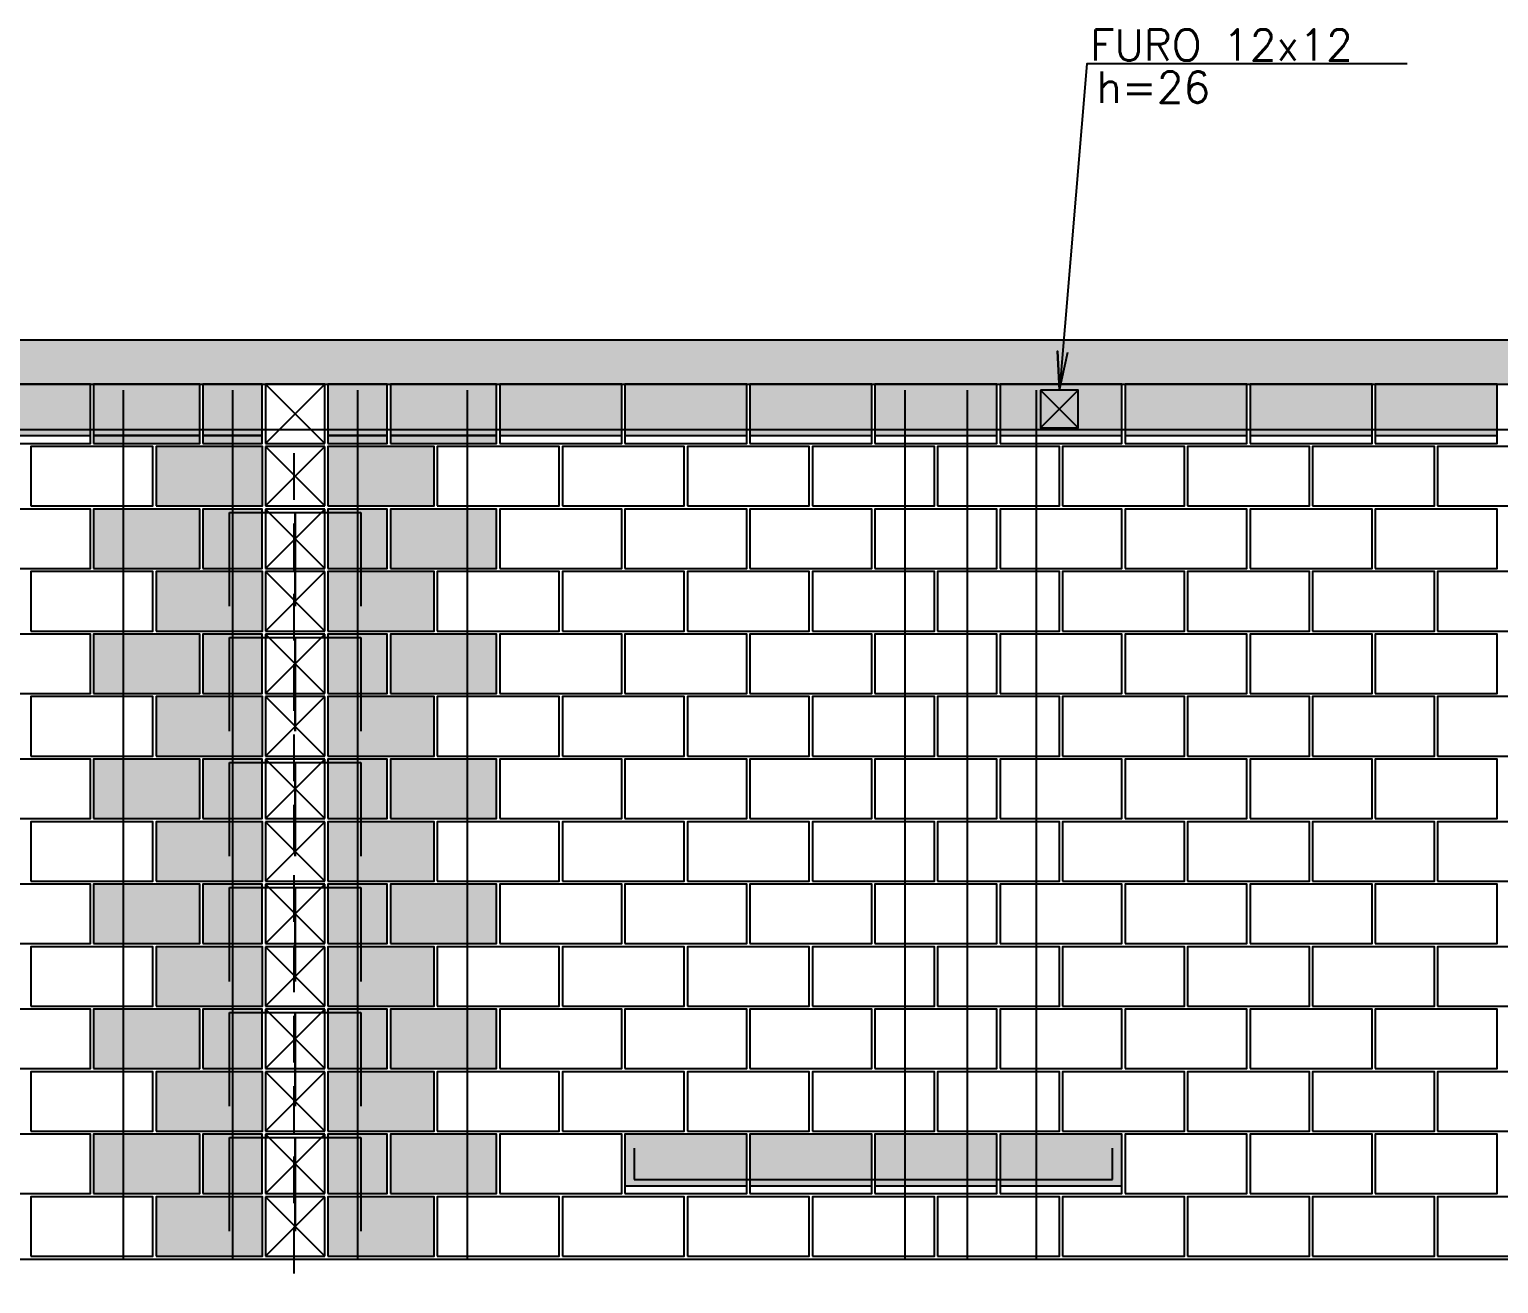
# Model space of a CAD drawing. Extents: x -1 to 122, y -1 to 61.
# Drawn here: x 17.5 to 26.9, y 26.32 to 34.35 of the extents above; entities that cross this region are included whole.
import ezdxf

# ---------------------------------------------------------------- set-up
doc = ezdxf.new("R2010")
doc.units = 0
doc.header["$MEASUREMENT"] = 0
doc.linetypes.add('ESTILO_TQS_0001', pattern=[0.45, 0.3, -0.15])
for name, color, linetype in [('PENA_01', 1, 'CONTINUOUS'), ('PENA_02', 2, 'CONTINUOUS'), ('PENA_03', 3, 'CONTINUOUS'), ('PENA_05', 5, 'CONTINUOUS'), ('PENA_09', 254, 'CONTINUOUS'), ('PENA_11', 252, 'CONTINUOUS'), ('PENA_21', 100, 'CONTINUOUS'), ('PENA_23', 50, 'CONTINUOUS')]:
    doc.layers.add(name, color=color, linetype=linetype)
doc.styles.get("Standard").update_dxf_attribs({"font": 'ROMANS.SHX'})

msp = doc.modelspace()

# ---------------------------------------------------------------- linework, layer by layer
at = {"layer": 'PENA_01', "linetype": 'Continuous'}
for p, q in [((23.973864, 32.036625), (24.213864, 31.796625)), ((24.213864, 32.036625), (23.973864, 31.796625)), ((17.113864, 31.746625), (17.893864, 31.746625)), ((17.914274, 31.746625), (18.594274, 31.746625)), ((18.613864, 31.746625), (18.993864, 31.746625)), ((19.413453, 31.746625), (19.793453, 31.746625)), ((19.813453, 31.746625), (20.493453, 31.746625)), ((20.513864, 31.746625), (21.293864, 31.746625)), ((21.313864, 31.746625), (22.093864, 31.746625)), ((22.113864, 31.746625), (22.893864, 31.746625)), ((22.913864, 31.746625), (23.693864, 31.746625)), ((23.713864, 31.746625), (24.493864, 31.746625)), ((24.513864, 31.746625), (25.293864, 31.746625)), ((25.313864, 31.746625), (26.093864, 31.746625)), ((26.113864, 31.746625), (26.893864, 31.746625)), ((21.313864, 26.946625), (22.093864, 26.946625)), ((22.113864, 26.946625), (22.893864, 26.946625)), ((22.913864, 26.946625), (23.693864, 26.946625)), ((23.713864, 26.946625), (24.493864, 26.946625))]:
    msp.add_line(p, q, dxfattribs=at)
at = {"layer": 'PENA_01', "linetype": 'ESTILO_TQS_0001'}
msp.add_line((19.19624, 31.635231), (19.19624, 20.976303), dxfattribs=at)
at = {"layer": 'PENA_01', "linetype": 'Continuous'}
msp.add_lwpolyline([(23.973864, 32.036625), (23.973864, 31.796625), (24.213864, 31.796625), (24.213864, 32.036625), (23.973864, 32.036625)], dxfattribs=at)
at = {"layer": 'PENA_02', "linetype": 'Continuous'}
for p, q in [((19.393864, 32.076625), (19.013864, 32.076625)), ((19.013864, 32.076625), (19.013864, 31.696625)), ((19.393864, 31.696625), (19.393864, 32.076625)), ((19.013864, 31.696625), (19.393864, 31.696625)), ((19.393864, 31.676625), (19.013864, 31.676625)), ((19.013864, 31.676625), (19.013864, 31.296625)), ((19.393864, 31.296625), (19.393864, 31.676625)), ((19.013864, 31.296625), (19.393864, 31.296625)), ((19.393864, 31.276625), (19.013864, 31.276625)), ((19.013864, 31.276625), (19.013864, 30.896625)), ((19.393864, 30.896625), (19.393864, 31.276625)), ((19.013864, 30.896625), (19.393864, 30.896625)), ((19.393864, 30.876625), (19.013864, 30.876625)), ((19.013864, 30.876625), (19.013864, 30.496625)), ((19.393864, 30.496625), (19.393864, 30.876625)), ((19.013864, 30.496625), (19.393864, 30.496625)), ((19.393864, 30.476625), (19.013864, 30.476625)), ((19.013864, 30.476625), (19.013864, 30.096625)), ((19.393864, 30.096625), (19.393864, 30.476625)), ((19.013864, 30.096625), (19.393864, 30.096625)), ((19.393864, 30.076625), (19.013864, 30.076625)), ((19.013864, 30.076625), (19.013864, 29.696625)), ((19.393864, 29.696625), (19.393864, 30.076625)), ((19.013864, 29.696625), (19.393864, 29.696625)), ((19.393864, 29.676625), (19.013864, 29.676625)), ((19.013864, 29.676625), (19.013864, 29.296625)), ((19.393864, 29.296625), (19.393864, 29.676625)), ((19.013864, 29.296625), (19.393864, 29.296625)), ((19.393864, 29.276625), (19.013864, 29.276625)), ((19.013864, 29.276625), (19.013864, 28.896625)), ((19.393864, 28.896625), (19.393864, 29.276625)), ((19.013864, 28.896625), (19.393864, 28.896625)), ((19.393864, 28.876625), (19.013864, 28.876625)), ((19.013864, 28.876625), (19.013864, 28.496625)), ((19.393864, 28.496625), (19.393864, 28.876625)), ((19.013864, 28.496625), (19.393864, 28.496625)), ((19.393864, 28.476625), (19.013864, 28.476625)), ((19.013864, 28.476625), (19.013864, 28.096625)), ((19.393864, 28.096625), (19.393864, 28.476625)), ((19.013864, 28.096625), (19.393864, 28.096625)), ((19.393864, 28.076625), (19.013864, 28.076625)), ((19.013864, 28.076625), (19.013864, 27.696625)), ((19.393864, 27.696625), (19.393864, 28.076625)), ((19.013864, 27.696625), (19.393864, 27.696625)), ((19.393864, 27.676625), (19.013864, 27.676625)), ((19.013864, 27.676625), (19.013864, 27.296625)), ((19.393864, 27.296625), (19.393864, 27.676625)), ((19.013864, 27.296625), (19.393864, 27.296625)), ((19.393864, 27.276625), (19.013864, 27.276625)), ((19.013864, 27.276625), (19.013864, 26.896625)), ((19.393864, 26.896625), (19.393864, 27.276625)), ((19.013864, 26.896625), (19.393864, 26.896625)), ((19.393864, 26.876625), (19.013864, 26.876625)), ((19.013864, 26.876625), (19.013864, 26.496625)), ((19.393864, 26.496625), (19.393864, 26.876625)), ((8.313864, 26.476625), (30.093864, 26.476625)), ((19.013864, 26.496625), (19.393864, 26.496625))]:
    msp.add_line(p, q, dxfattribs=at)
for points in [[(8.313864, 32.076625), (30.093864, 32.076625), (30.093864, 32.356625), (8.313864, 32.356625), (8.313864, 32.076625)], [(17.113864, 31.696625), (17.893864, 31.696625), (17.893864, 32.076625), (17.113864, 32.076625), (17.113864, 31.696625)], [(17.914274, 31.696625), (18.594274, 31.696625), (18.594274, 32.076625), (17.914274, 32.076625), (17.914274, 31.696625)], [(18.613864, 31.696625), (18.993864, 31.696625), (18.993864, 32.076625), (18.613864, 32.076625), (18.613864, 31.696625)], [(19.413453, 31.696625), (19.793453, 31.696625), (19.793453, 32.076625), (19.413453, 32.076625), (19.413453, 31.696625)], [(19.813453, 31.696625), (20.493453, 31.696625), (20.493453, 32.076625), (19.813453, 32.076625), (19.813453, 31.696625)], [(20.513864, 31.696625), (21.293864, 31.696625), (21.293864, 32.076625), (20.513864, 32.076625), (20.513864, 31.696625)], [(21.313864, 31.696625), (22.093864, 31.696625), (22.093864, 32.076625), (21.313864, 32.076625), (21.313864, 31.696625)], [(22.113864, 31.696625), (22.893864, 31.696625), (22.893864, 32.076625), (22.113864, 32.076625), (22.113864, 31.696625)], [(22.913864, 31.696625), (23.693864, 31.696625), (23.693864, 32.076625), (22.913864, 32.076625), (22.913864, 31.696625)], [(23.713864, 31.696625), (24.493864, 31.696625), (24.493864, 32.076625), (23.713864, 32.076625), (23.713864, 31.696625)], [(24.513864, 31.696625), (25.293864, 31.696625), (25.293864, 32.076625), (24.513864, 32.076625), (24.513864, 31.696625)], [(25.313864, 31.696625), (26.093864, 31.696625), (26.093864, 32.076625), (25.313864, 32.076625), (25.313864, 31.696625)], [(26.113864, 31.696625), (26.893864, 31.696625), (26.893864, 32.076625), (26.113864, 32.076625), (26.113864, 31.696625)], [(17.513864, 31.296625), (18.293864, 31.296625), (18.293864, 31.676625), (17.513864, 31.676625), (17.513864, 31.296625)], [(18.314274, 31.296625), (18.994274, 31.296625), (18.994274, 31.676625), (18.314274, 31.676625), (18.314274, 31.296625)], [(19.413453, 31.296625), (20.093453, 31.296625), (20.093453, 31.676625), (19.413453, 31.676625), (19.413453, 31.296625)], [(20.113864, 31.296625), (20.893864, 31.296625), (20.893864, 31.676625), (20.113864, 31.676625), (20.113864, 31.296625)], [(20.913864, 31.296625), (21.693864, 31.296625), (21.693864, 31.676625), (20.913864, 31.676625), (20.913864, 31.296625)], [(21.713864, 31.296625), (22.493864, 31.296625), (22.493864, 31.676625), (21.713864, 31.676625), (21.713864, 31.296625)], [(22.513864, 31.296625), (23.293864, 31.296625), (23.293864, 31.676625), (22.513864, 31.676625), (22.513864, 31.296625)], [(23.313864, 31.296625), (24.093864, 31.296625), (24.093864, 31.676625), (23.313864, 31.676625), (23.313864, 31.296625)], [(24.113864, 31.296625), (24.893864, 31.296625), (24.893864, 31.676625), (24.113864, 31.676625), (24.113864, 31.296625)], [(24.913864, 31.296625), (25.693864, 31.296625), (25.693864, 31.676625), (24.913864, 31.676625), (24.913864, 31.296625)], [(25.713864, 31.296625), (26.493864, 31.296625), (26.493864, 31.676625), (25.713864, 31.676625), (25.713864, 31.296625)], [(26.513864, 31.296625), (27.293864, 31.296625), (27.293864, 31.676625), (26.513864, 31.676625), (26.513864, 31.296625)], [(17.113864, 30.896625), (17.893864, 30.896625), (17.893864, 31.276625), (17.113864, 31.276625), (17.113864, 30.896625)], [(17.914274, 30.896625), (18.594274, 30.896625), (18.594274, 31.276625), (17.914274, 31.276625), (17.914274, 30.896625)], [(18.613453, 30.896625), (18.993453, 30.896625), (18.993453, 31.276625), (18.613453, 31.276625), (18.613453, 30.896625)], [(19.413042, 30.896625), (19.793042, 30.896625), (19.793042, 31.276625), (19.413042, 31.276625), (19.413042, 30.896625)], [(19.813453, 30.896625), (20.493453, 30.896625), (20.493453, 31.276625), (19.813453, 31.276625), (19.813453, 30.896625)], [(20.513864, 30.896625), (21.293864, 30.896625), (21.293864, 31.276625), (20.513864, 31.276625), (20.513864, 30.896625)], [(21.313864, 30.896625), (22.093864, 30.896625), (22.093864, 31.276625), (21.313864, 31.276625), (21.313864, 30.896625)], [(22.113864, 30.896625), (22.893864, 30.896625), (22.893864, 31.276625), (22.113864, 31.276625), (22.113864, 30.896625)], [(22.913864, 30.896625), (23.693864, 30.896625), (23.693864, 31.276625), (22.913864, 31.276625), (22.913864, 30.896625)], [(23.713864, 30.896625), (24.493864, 30.896625), (24.493864, 31.276625), (23.713864, 31.276625), (23.713864, 30.896625)], [(24.513864, 30.896625), (25.293864, 30.896625), (25.293864, 31.276625), (24.513864, 31.276625), (24.513864, 30.896625)], [(25.313864, 30.896625), (26.093864, 30.896625), (26.093864, 31.276625), (25.313864, 31.276625), (25.313864, 30.896625)], [(26.113864, 30.896625), (26.893864, 30.896625), (26.893864, 31.276625), (26.113864, 31.276625), (26.113864, 30.896625)], [(17.513864, 30.496625), (18.293864, 30.496625), (18.293864, 30.876625), (17.513864, 30.876625), (17.513864, 30.496625)], [(18.314274, 30.496625), (18.994274, 30.496625), (18.994274, 30.876625), (18.314274, 30.876625), (18.314274, 30.496625)], [(19.413453, 30.496625), (20.093453, 30.496625), (20.093453, 30.876625), (19.413453, 30.876625), (19.413453, 30.496625)], [(20.113864, 30.496625), (20.893864, 30.496625), (20.893864, 30.876625), (20.113864, 30.876625), (20.113864, 30.496625)], [(20.913864, 30.496625), (21.693864, 30.496625), (21.693864, 30.876625), (20.913864, 30.876625), (20.913864, 30.496625)], [(21.713864, 30.496625), (22.493864, 30.496625), (22.493864, 30.876625), (21.713864, 30.876625), (21.713864, 30.496625)], [(22.513864, 30.496625), (23.293864, 30.496625), (23.293864, 30.876625), (22.513864, 30.876625), (22.513864, 30.496625)], [(23.313864, 30.496625), (24.093864, 30.496625), (24.093864, 30.876625), (23.313864, 30.876625), (23.313864, 30.496625)], [(24.113864, 30.496625), (24.893864, 30.496625), (24.893864, 30.876625), (24.113864, 30.876625), (24.113864, 30.496625)], [(24.913864, 30.496625), (25.693864, 30.496625), (25.693864, 30.876625), (24.913864, 30.876625), (24.913864, 30.496625)], [(25.713864, 30.496625), (26.493864, 30.496625), (26.493864, 30.876625), (25.713864, 30.876625), (25.713864, 30.496625)], [(26.513864, 30.496625), (27.293864, 30.496625), (27.293864, 30.876625), (26.513864, 30.876625), (26.513864, 30.496625)], [(17.113864, 30.096625), (17.893864, 30.096625), (17.893864, 30.476625), (17.113864, 30.476625), (17.113864, 30.096625)], [(17.914274, 30.096625), (18.594274, 30.096625), (18.594274, 30.476625), (17.914274, 30.476625), (17.914274, 30.096625)], [(18.613453, 30.096625), (18.993453, 30.096625), (18.993453, 30.476625), (18.613453, 30.476625), (18.613453, 30.096625)], [(19.413042, 30.096625), (19.793042, 30.096625), (19.793042, 30.476625), (19.413042, 30.476625), (19.413042, 30.096625)], [(19.813453, 30.096625), (20.493453, 30.096625), (20.493453, 30.476625), (19.813453, 30.476625), (19.813453, 30.096625)], [(20.513864, 30.096625), (21.293864, 30.096625), (21.293864, 30.476625), (20.513864, 30.476625), (20.513864, 30.096625)], [(21.313864, 30.096625), (22.093864, 30.096625), (22.093864, 30.476625), (21.313864, 30.476625), (21.313864, 30.096625)], [(22.113864, 30.096625), (22.893864, 30.096625), (22.893864, 30.476625), (22.113864, 30.476625), (22.113864, 30.096625)], [(22.913864, 30.096625), (23.693864, 30.096625), (23.693864, 30.476625), (22.913864, 30.476625), (22.913864, 30.096625)], [(23.713864, 30.096625), (24.493864, 30.096625), (24.493864, 30.476625), (23.713864, 30.476625), (23.713864, 30.096625)], [(24.513864, 30.096625), (25.293864, 30.096625), (25.293864, 30.476625), (24.513864, 30.476625), (24.513864, 30.096625)], [(25.313864, 30.096625), (26.093864, 30.096625), (26.093864, 30.476625), (25.313864, 30.476625), (25.313864, 30.096625)], [(26.113864, 30.096625), (26.893864, 30.096625), (26.893864, 30.476625), (26.113864, 30.476625), (26.113864, 30.096625)], [(17.513864, 29.696625), (18.293864, 29.696625), (18.293864, 30.076625), (17.513864, 30.076625), (17.513864, 29.696625)], [(18.314274, 29.696625), (18.994274, 29.696625), (18.994274, 30.076625), (18.314274, 30.076625), (18.314274, 29.696625)], [(19.413453, 29.696625), (20.093453, 29.696625), (20.093453, 30.076625), (19.413453, 30.076625), (19.413453, 29.696625)], [(20.113864, 29.696625), (20.893864, 29.696625), (20.893864, 30.076625), (20.113864, 30.076625), (20.113864, 29.696625)], [(20.913864, 29.696625), (21.693864, 29.696625), (21.693864, 30.076625), (20.913864, 30.076625), (20.913864, 29.696625)], [(21.713864, 29.696625), (22.493864, 29.696625), (22.493864, 30.076625), (21.713864, 30.076625), (21.713864, 29.696625)], [(22.513864, 29.696625), (23.293864, 29.696625), (23.293864, 30.076625), (22.513864, 30.076625), (22.513864, 29.696625)], [(23.313864, 29.696625), (24.093864, 29.696625), (24.093864, 30.076625), (23.313864, 30.076625), (23.313864, 29.696625)], [(24.113864, 29.696625), (24.893864, 29.696625), (24.893864, 30.076625), (24.113864, 30.076625), (24.113864, 29.696625)], [(24.913864, 29.696625), (25.693864, 29.696625), (25.693864, 30.076625), (24.913864, 30.076625), (24.913864, 29.696625)], [(25.713864, 29.696625), (26.493864, 29.696625), (26.493864, 30.076625), (25.713864, 30.076625), (25.713864, 29.696625)], [(26.513864, 29.696625), (27.293864, 29.696625), (27.293864, 30.076625), (26.513864, 30.076625), (26.513864, 29.696625)], [(17.113864, 29.296625), (17.893864, 29.296625), (17.893864, 29.676625), (17.113864, 29.676625), (17.113864, 29.296625)], [(17.914274, 29.296625), (18.594274, 29.296625), (18.594274, 29.676625), (17.914274, 29.676625), (17.914274, 29.296625)], [(18.613453, 29.296625), (18.993453, 29.296625), (18.993453, 29.676625), (18.613453, 29.676625), (18.613453, 29.296625)], [(19.413042, 29.296625), (19.793042, 29.296625), (19.793042, 29.676625), (19.413042, 29.676625), (19.413042, 29.296625)], [(19.813453, 29.296625), (20.493453, 29.296625), (20.493453, 29.676625), (19.813453, 29.676625), (19.813453, 29.296625)], [(20.513864, 29.296625), (21.293864, 29.296625), (21.293864, 29.676625), (20.513864, 29.676625), (20.513864, 29.296625)], [(21.313864, 29.296625), (22.093864, 29.296625), (22.093864, 29.676625), (21.313864, 29.676625), (21.313864, 29.296625)], [(22.113864, 29.296625), (22.893864, 29.296625), (22.893864, 29.676625), (22.113864, 29.676625), (22.113864, 29.296625)], [(22.913864, 29.296625), (23.693864, 29.296625), (23.693864, 29.676625), (22.913864, 29.676625), (22.913864, 29.296625)], [(23.713864, 29.296625), (24.493864, 29.296625), (24.493864, 29.676625), (23.713864, 29.676625), (23.713864, 29.296625)], [(24.513864, 29.296625), (25.293864, 29.296625), (25.293864, 29.676625), (24.513864, 29.676625), (24.513864, 29.296625)], [(25.313864, 29.296625), (26.093864, 29.296625), (26.093864, 29.676625), (25.313864, 29.676625), (25.313864, 29.296625)], [(26.113864, 29.296625), (26.893864, 29.296625), (26.893864, 29.676625), (26.113864, 29.676625), (26.113864, 29.296625)], [(17.513864, 28.896625), (18.293864, 28.896625), (18.293864, 29.276625), (17.513864, 29.276625), (17.513864, 28.896625)], [(18.314274, 28.896625), (18.994274, 28.896625), (18.994274, 29.276625), (18.314274, 29.276625), (18.314274, 28.896625)], [(19.413453, 28.896625), (20.093453, 28.896625), (20.093453, 29.276625), (19.413453, 29.276625), (19.413453, 28.896625)], [(20.113864, 28.896625), (20.893864, 28.896625), (20.893864, 29.276625), (20.113864, 29.276625), (20.113864, 28.896625)], [(20.913864, 28.896625), (21.693864, 28.896625), (21.693864, 29.276625), (20.913864, 29.276625), (20.913864, 28.896625)], [(21.713864, 28.896625), (22.493864, 28.896625), (22.493864, 29.276625), (21.713864, 29.276625), (21.713864, 28.896625)], [(22.513864, 28.896625), (23.293864, 28.896625), (23.293864, 29.276625), (22.513864, 29.276625), (22.513864, 28.896625)], [(23.313864, 28.896625), (24.093864, 28.896625), (24.093864, 29.276625), (23.313864, 29.276625), (23.313864, 28.896625)], [(24.113864, 28.896625), (24.893864, 28.896625), (24.893864, 29.276625), (24.113864, 29.276625), (24.113864, 28.896625)], [(24.913864, 28.896625), (25.693864, 28.896625), (25.693864, 29.276625), (24.913864, 29.276625), (24.913864, 28.896625)], [(25.713864, 28.896625), (26.493864, 28.896625), (26.493864, 29.276625), (25.713864, 29.276625), (25.713864, 28.896625)], [(26.513864, 28.896625), (27.293864, 28.896625), (27.293864, 29.276625), (26.513864, 29.276625), (26.513864, 28.896625)], [(17.113864, 28.496625), (17.893864, 28.496625), (17.893864, 28.876625), (17.113864, 28.876625), (17.113864, 28.496625)], [(17.914274, 28.496625), (18.594274, 28.496625), (18.594274, 28.876625), (17.914274, 28.876625), (17.914274, 28.496625)], [(18.613453, 28.496625), (18.993453, 28.496625), (18.993453, 28.876625), (18.613453, 28.876625), (18.613453, 28.496625)], [(19.413042, 28.496625), (19.793042, 28.496625), (19.793042, 28.876625), (19.413042, 28.876625), (19.413042, 28.496625)], [(19.813453, 28.496625), (20.493453, 28.496625), (20.493453, 28.876625), (19.813453, 28.876625), (19.813453, 28.496625)], [(20.513864, 28.496625), (21.293864, 28.496625), (21.293864, 28.876625), (20.513864, 28.876625), (20.513864, 28.496625)], [(21.313864, 28.496625), (22.093864, 28.496625), (22.093864, 28.876625), (21.313864, 28.876625), (21.313864, 28.496625)], [(22.113864, 28.496625), (22.893864, 28.496625), (22.893864, 28.876625), (22.113864, 28.876625), (22.113864, 28.496625)], [(22.913864, 28.496625), (23.693864, 28.496625), (23.693864, 28.876625), (22.913864, 28.876625), (22.913864, 28.496625)], [(23.713864, 28.496625), (24.493864, 28.496625), (24.493864, 28.876625), (23.713864, 28.876625), (23.713864, 28.496625)], [(24.513864, 28.496625), (25.293864, 28.496625), (25.293864, 28.876625), (24.513864, 28.876625), (24.513864, 28.496625)], [(25.313864, 28.496625), (26.093864, 28.496625), (26.093864, 28.876625), (25.313864, 28.876625), (25.313864, 28.496625)], [(26.113864, 28.496625), (26.893864, 28.496625), (26.893864, 28.876625), (26.113864, 28.876625), (26.113864, 28.496625)], [(17.513864, 28.096625), (18.293864, 28.096625), (18.293864, 28.476625), (17.513864, 28.476625), (17.513864, 28.096625)], [(18.314274, 28.096625), (18.994274, 28.096625), (18.994274, 28.476625), (18.314274, 28.476625), (18.314274, 28.096625)], [(19.413453, 28.096625), (20.093453, 28.096625), (20.093453, 28.476625), (19.413453, 28.476625), (19.413453, 28.096625)], [(20.113864, 28.096625), (20.893864, 28.096625), (20.893864, 28.476625), (20.113864, 28.476625), (20.113864, 28.096625)], [(20.913864, 28.096625), (21.693864, 28.096625), (21.693864, 28.476625), (20.913864, 28.476625), (20.913864, 28.096625)], [(21.713864, 28.096625), (22.493864, 28.096625), (22.493864, 28.476625), (21.713864, 28.476625), (21.713864, 28.096625)], [(22.513864, 28.096625), (23.293864, 28.096625), (23.293864, 28.476625), (22.513864, 28.476625), (22.513864, 28.096625)], [(23.313864, 28.096625), (24.093864, 28.096625), (24.093864, 28.476625), (23.313864, 28.476625), (23.313864, 28.096625)], [(24.113864, 28.096625), (24.893864, 28.096625), (24.893864, 28.476625), (24.113864, 28.476625), (24.113864, 28.096625)], [(24.913864, 28.096625), (25.693864, 28.096625), (25.693864, 28.476625), (24.913864, 28.476625), (24.913864, 28.096625)], [(25.713864, 28.096625), (26.493864, 28.096625), (26.493864, 28.476625), (25.713864, 28.476625), (25.713864, 28.096625)], [(26.513864, 28.096625), (27.293864, 28.096625), (27.293864, 28.476625), (26.513864, 28.476625), (26.513864, 28.096625)], [(17.113864, 27.696625), (17.893864, 27.696625), (17.893864, 28.076625), (17.113864, 28.076625), (17.113864, 27.696625)], [(17.914274, 27.696625), (18.594274, 27.696625), (18.594274, 28.076625), (17.914274, 28.076625), (17.914274, 27.696625)], [(18.613453, 27.696625), (18.993453, 27.696625), (18.993453, 28.076625), (18.613453, 28.076625), (18.613453, 27.696625)], [(19.413042, 27.696625), (19.793042, 27.696625), (19.793042, 28.076625), (19.413042, 28.076625), (19.413042, 27.696625)], [(19.813453, 27.696625), (20.493453, 27.696625), (20.493453, 28.076625), (19.813453, 28.076625), (19.813453, 27.696625)], [(20.513864, 27.696625), (21.293864, 27.696625), (21.293864, 28.076625), (20.513864, 28.076625), (20.513864, 27.696625)], [(21.313864, 27.696625), (22.093864, 27.696625), (22.093864, 28.076625), (21.313864, 28.076625), (21.313864, 27.696625)], [(22.113864, 27.696625), (22.893864, 27.696625), (22.893864, 28.076625), (22.113864, 28.076625), (22.113864, 27.696625)], [(22.913864, 27.696625), (23.693864, 27.696625), (23.693864, 28.076625), (22.913864, 28.076625), (22.913864, 27.696625)], [(23.713864, 27.696625), (24.493864, 27.696625), (24.493864, 28.076625), (23.713864, 28.076625), (23.713864, 27.696625)], [(24.513864, 27.696625), (25.293864, 27.696625), (25.293864, 28.076625), (24.513864, 28.076625), (24.513864, 27.696625)], [(25.313864, 27.696625), (26.093864, 27.696625), (26.093864, 28.076625), (25.313864, 28.076625), (25.313864, 27.696625)], [(26.113864, 27.696625), (26.893864, 27.696625), (26.893864, 28.076625), (26.113864, 28.076625), (26.113864, 27.696625)], [(17.513864, 27.296625), (18.293864, 27.296625), (18.293864, 27.676625), (17.513864, 27.676625), (17.513864, 27.296625)], [(18.314274, 27.296625), (18.994274, 27.296625), (18.994274, 27.676625), (18.314274, 27.676625), (18.314274, 27.296625)], [(19.413453, 27.296625), (20.093453, 27.296625), (20.093453, 27.676625), (19.413453, 27.676625), (19.413453, 27.296625)], [(20.113864, 27.296625), (20.893864, 27.296625), (20.893864, 27.676625), (20.113864, 27.676625), (20.113864, 27.296625)], [(20.913864, 27.296625), (21.693864, 27.296625), (21.693864, 27.676625), (20.913864, 27.676625), (20.913864, 27.296625)], [(21.713864, 27.296625), (22.493864, 27.296625), (22.493864, 27.676625), (21.713864, 27.676625), (21.713864, 27.296625)], [(22.513864, 27.296625), (23.293864, 27.296625), (23.293864, 27.676625), (22.513864, 27.676625), (22.513864, 27.296625)], [(23.313864, 27.296625), (24.093864, 27.296625), (24.093864, 27.676625), (23.313864, 27.676625), (23.313864, 27.296625)], [(24.113864, 27.296625), (24.893864, 27.296625), (24.893864, 27.676625), (24.113864, 27.676625), (24.113864, 27.296625)], [(24.913864, 27.296625), (25.693864, 27.296625), (25.693864, 27.676625), (24.913864, 27.676625), (24.913864, 27.296625)], [(25.713864, 27.296625), (26.493864, 27.296625), (26.493864, 27.676625), (25.713864, 27.676625), (25.713864, 27.296625)], [(26.513864, 27.296625), (27.293864, 27.296625), (27.293864, 27.676625), (26.513864, 27.676625), (26.513864, 27.296625)], [(17.113864, 26.896625), (17.893864, 26.896625), (17.893864, 27.276625), (17.113864, 27.276625), (17.113864, 26.896625)], [(17.914274, 26.896625), (18.594274, 26.896625), (18.594274, 27.276625), (17.914274, 27.276625), (17.914274, 26.896625)], [(18.613453, 26.896625), (18.993453, 26.896625), (18.993453, 27.276625), (18.613453, 27.276625), (18.613453, 26.896625)], [(19.413042, 26.896625), (19.793042, 26.896625), (19.793042, 27.276625), (19.413042, 27.276625), (19.413042, 26.896625)], [(19.813453, 26.896625), (20.493453, 26.896625), (20.493453, 27.276625), (19.813453, 27.276625), (19.813453, 26.896625)], [(20.513864, 26.896625), (21.293864, 26.896625), (21.293864, 27.276625), (20.513864, 27.276625), (20.513864, 26.896625)], [(21.313864, 26.896625), (22.093864, 26.896625), (22.093864, 27.276625), (21.313864, 27.276625), (21.313864, 26.896625)], [(22.113864, 26.896625), (22.893864, 26.896625), (22.893864, 27.276625), (22.113864, 27.276625), (22.113864, 26.896625)], [(22.913864, 26.896625), (23.693864, 26.896625), (23.693864, 27.276625), (22.913864, 27.276625), (22.913864, 26.896625)], [(23.713864, 26.896625), (24.493864, 26.896625), (24.493864, 27.276625), (23.713864, 27.276625), (23.713864, 26.896625)], [(24.513864, 26.896625), (25.293864, 26.896625), (25.293864, 27.276625), (24.513864, 27.276625), (24.513864, 26.896625)], [(25.313864, 26.896625), (26.093864, 26.896625), (26.093864, 27.276625), (25.313864, 27.276625), (25.313864, 26.896625)], [(26.113864, 26.896625), (26.893864, 26.896625), (26.893864, 27.276625), (26.113864, 27.276625), (26.113864, 26.896625)], [(17.513864, 26.496625), (18.293864, 26.496625), (18.293864, 26.876625), (17.513864, 26.876625), (17.513864, 26.496625)], [(18.314274, 26.496625), (18.994274, 26.496625), (18.994274, 26.876625), (18.314274, 26.876625), (18.314274, 26.496625)], [(19.413453, 26.496625), (20.093453, 26.496625), (20.093453, 26.876625), (19.413453, 26.876625), (19.413453, 26.496625)], [(20.113864, 26.496625), (20.893864, 26.496625), (20.893864, 26.876625), (20.113864, 26.876625), (20.113864, 26.496625)], [(20.913864, 26.496625), (21.693864, 26.496625), (21.693864, 26.876625), (20.913864, 26.876625), (20.913864, 26.496625)], [(21.713864, 26.496625), (22.493864, 26.496625), (22.493864, 26.876625), (21.713864, 26.876625), (21.713864, 26.496625)], [(22.513864, 26.496625), (23.293864, 26.496625), (23.293864, 26.876625), (22.513864, 26.876625), (22.513864, 26.496625)], [(23.313864, 26.496625), (24.093864, 26.496625), (24.093864, 26.876625), (23.313864, 26.876625), (23.313864, 26.496625)], [(24.113864, 26.496625), (24.893864, 26.496625), (24.893864, 26.876625), (24.113864, 26.876625), (24.113864, 26.496625)], [(24.913864, 26.496625), (25.693864, 26.496625), (25.693864, 26.876625), (24.913864, 26.876625), (24.913864, 26.496625)], [(25.713864, 26.496625), (26.493864, 26.496625), (26.493864, 26.876625), (25.713864, 26.876625), (25.713864, 26.496625)], [(26.513864, 26.496625), (27.293864, 26.496625), (27.293864, 26.876625), (26.513864, 26.876625), (26.513864, 26.496625)]]:
    msp.add_lwpolyline(points, dxfattribs=at)
at = {"layer": 'PENA_03', "linetype": 'Continuous'}
for p, q in [((19.013864, 31.696625), (19.393864, 32.076625)), ((19.393864, 31.696625), (19.013864, 32.076625)), ((19.013864, 31.296625), (19.393864, 31.676625)), ((19.393864, 31.296625), (19.013864, 31.676625)), ((19.013864, 30.896625), (19.393864, 31.276625)), ((19.393864, 30.896625), (19.013864, 31.276625)), ((19.013864, 30.496625), (19.393864, 30.876625)), ((19.393864, 30.496625), (19.013864, 30.876625)), ((19.013864, 30.096625), (19.393864, 30.476625)), ((19.393864, 30.096625), (19.013864, 30.476625)), ((19.013864, 29.696625), (19.393864, 30.076625)), ((19.393864, 29.696625), (19.013864, 30.076625)), ((19.013864, 29.296625), (19.393864, 29.676625)), ((19.393864, 29.296625), (19.013864, 29.676625)), ((19.013864, 28.896625), (19.393864, 29.276625)), ((19.393864, 28.896625), (19.013864, 29.276625)), ((19.013864, 28.496625), (19.393864, 28.876625)), ((19.393864, 28.496625), (19.013864, 28.876625)), ((19.013864, 28.096625), (19.393864, 28.476625)), ((19.393864, 28.096625), (19.013864, 28.476625)), ((19.013864, 27.696625), (19.393864, 28.076625)), ((19.393864, 27.696625), (19.013864, 28.076625)), ((19.013864, 27.296625), (19.393864, 27.676625)), ((19.393864, 27.296625), (19.013864, 27.676625)), ((19.013864, 26.896625), (19.393864, 27.276625)), ((19.393864, 26.896625), (19.013864, 27.276625)), ((19.013864, 26.496625), (19.393864, 26.876625)), ((19.393864, 26.496625), (19.013864, 26.876625))]:
    msp.add_line(p, q, dxfattribs=at)
msp.add_lwpolyline([(26.317793, 34.125141), (24.268703, 34.125141), (24.093864, 32.036625), (24.082023, 32.286345), (24.093864, 32.036625), (24.147059, 32.2809)], dxfattribs=at)
at = {"layer": 'PENA_05', "linetype": 'Continuous'}
for p, q in [((8.464894, 31.786418), (19.729882, 31.786843)), ((18.729919, 31.786625), (29.993864, 31.786625)), ((18.783864, 30.655681), (18.783864, 31.255681)), ((18.783864, 31.255681), (19.203864, 31.255681)), ((19.203593, 30.655681), (19.203593, 31.255681)), ((19.203593, 31.255681), (19.623593, 31.255681)), ((19.203864, 31.255681), (19.203864, 30.655681)), ((19.623593, 31.255681), (19.623593, 30.655681)), ((18.783864, 29.855681), (18.783864, 30.455681)), ((18.783864, 30.455681), (19.203864, 30.455681)), ((19.203593, 29.855681), (19.203593, 30.455681)), ((19.203593, 30.455681), (19.623593, 30.455681)), ((19.203864, 30.455681), (19.203864, 29.855681)), ((19.623593, 30.455681), (19.623593, 29.855681)), ((18.783864, 29.055681), (18.783864, 29.655681)), ((18.783864, 29.655681), (19.203864, 29.655681)), ((19.203593, 29.055681), (19.203593, 29.655681)), ((19.203593, 29.655681), (19.623593, 29.655681)), ((19.203864, 29.655681), (19.203864, 29.055681)), ((19.623593, 29.655681), (19.623593, 29.055681)), ((18.783864, 28.254815), (18.783864, 28.854815)), ((18.783864, 28.854815), (19.203864, 28.854815)), ((19.203593, 28.254815), (19.203593, 28.854815)), ((19.203593, 28.854815), (19.623593, 28.854815)), ((19.203864, 28.854815), (19.203864, 28.254815)), ((19.623593, 28.854815), (19.623593, 28.254815)), ((18.783864, 27.455681), (18.783864, 28.055681)), ((18.783864, 28.055681), (19.203864, 28.055681)), ((19.203593, 27.455681), (19.203593, 28.055681)), ((19.203593, 28.055681), (19.623593, 28.055681)), ((19.203864, 28.055681), (19.203864, 27.455681)), ((19.623593, 28.055681), (19.623593, 27.455681)), ((18.783864, 26.655681), (18.783864, 27.255681)), ((18.783864, 27.255681), (19.203864, 27.255681)), ((19.203593, 26.655681), (19.203593, 27.255681)), ((19.203593, 27.255681), (19.623593, 27.255681)), ((19.203864, 27.255681), (19.203864, 26.655681)), ((19.623593, 27.255681), (19.623593, 26.655681)), ((21.373864, 27.186625), (21.373864, 26.986625)), ((24.433864, 26.986625), (24.433864, 27.186625)), ((21.373864, 26.986625), (24.433864, 26.986625))]:
    msp.add_line(p, q, dxfattribs=at)
for points in [[(18.103864, 32.036625), (18.103864, 26.476625)], [(18.804274, 32.036625), (18.804274, 26.476625)], [(19.603453, 32.036625), (19.603453, 26.476625)], [(20.303864, 32.036625), (20.303864, 26.476625)], [(23.103864, 32.036625), (23.103864, 26.476625)], [(23.503864, 32.036625), (23.503864, 26.476625)], [(23.945553, 32.036625), (23.945553, 26.476625)]]:
    msp.add_lwpolyline(points, dxfattribs=at)
at = {"layer": 'PENA_09', "linetype": 'Continuous'}
for points in [[(17.113864, 31.746625), (17.893864, 31.746625), (17.893864, 32.076625), (17.113864, 32.076625), (17.113864, 31.746625)], [(17.914274, 31.746625), (18.594274, 31.746625), (18.594274, 32.076625), (17.914274, 32.076625), (17.914274, 31.746625)], [(18.613864, 31.746625), (18.993864, 31.746625), (18.993864, 32.076625), (18.613864, 32.076625), (18.613864, 31.746625)], [(19.413453, 31.746625), (19.793453, 31.746625), (19.793453, 32.076625), (19.413453, 32.076625), (19.413453, 31.746625)], [(19.813453, 31.746625), (20.493453, 31.746625), (20.493453, 32.076625), (19.813453, 32.076625), (19.813453, 31.746625)], [(20.513864, 31.746625), (21.293864, 31.746625), (21.293864, 32.076625), (20.513864, 32.076625), (20.513864, 31.746625)], [(21.313864, 31.746625), (22.093864, 31.746625), (22.093864, 32.076625), (21.313864, 32.076625), (21.313864, 31.746625)], [(22.113864, 31.746625), (22.893864, 31.746625), (22.893864, 32.076625), (22.113864, 32.076625), (22.113864, 31.746625)], [(22.913864, 31.746625), (23.693864, 31.746625), (23.693864, 32.076625), (22.913864, 32.076625), (22.913864, 31.746625)], [(23.713864, 31.746625), (24.493864, 31.746625), (24.493864, 32.076625), (23.713864, 32.076625), (23.713864, 31.746625)], [(24.513864, 31.746625), (25.293864, 31.746625), (25.293864, 32.076625), (24.513864, 32.076625), (24.513864, 31.746625)], [(25.313864, 31.746625), (26.093864, 31.746625), (26.093864, 32.076625), (25.313864, 32.076625), (25.313864, 31.746625)], [(26.113864, 31.746625), (26.893864, 31.746625), (26.893864, 32.076625), (26.113864, 32.076625), (26.113864, 31.746625)], [(21.313864, 26.946625), (22.093864, 26.946625), (22.093864, 27.276625), (21.313864, 27.276625), (21.313864, 26.946625)], [(22.113864, 26.946625), (22.893864, 26.946625), (22.893864, 27.276625), (22.113864, 27.276625), (22.113864, 26.946625)], [(22.913864, 26.946625), (23.693864, 26.946625), (23.693864, 27.276625), (22.913864, 27.276625), (22.913864, 26.946625)], [(23.713864, 26.946625), (24.493864, 26.946625), (24.493864, 27.276625), (23.713864, 27.276625), (23.713864, 26.946625)]]:
    msp.add_lwpolyline(points, dxfattribs=at)
for points in [[(17.113864, 31.746625), (17.893864, 31.746625), (17.893864, 32.076625)], [(17.113864, 31.746625), (17.893864, 32.076625), (17.113864, 32.076625)], [(17.914274, 31.746625), (18.594274, 31.746625), (18.594274, 32.076625)], [(17.914274, 31.746625), (18.594274, 32.076625), (17.914274, 32.076625)], [(17.914274, 31.746625), (17.914274, 32.076625), (17.914274, 31.746625)], [(18.613864, 31.746625), (18.993864, 31.746625), (18.993864, 32.076625)], [(18.613864, 31.746625), (18.993864, 32.076625), (18.613864, 32.076625)], [(18.613864, 31.746625), (18.613864, 32.076625), (18.613864, 31.746625)], [(19.413453, 31.746625), (19.793453, 31.746625), (19.793453, 32.076625)], [(19.413453, 31.746625), (19.793453, 32.076625), (19.413453, 32.076625)], [(19.413453, 31.746625), (19.413453, 32.076625), (19.413453, 31.746625)], [(19.813453, 31.746625), (20.493453, 31.746625), (20.493453, 32.076625)], [(19.813453, 31.746625), (20.493453, 32.076625), (19.813453, 32.076625)], [(19.813453, 31.746625), (19.813453, 32.076625), (19.813453, 31.746625)], [(20.513864, 31.746625), (21.293864, 31.746625), (21.293864, 32.076625)], [(20.513864, 31.746625), (21.293864, 32.076625), (20.513864, 32.076625)], [(20.513864, 31.746625), (20.513864, 32.076625), (20.513864, 31.746625)], [(21.313864, 31.746625), (22.093864, 31.746625), (22.093864, 32.076625)], [(21.313864, 31.746625), (22.093864, 32.076625), (21.313864, 32.076625)], [(21.313864, 31.746625), (21.313864, 32.076625), (21.313864, 31.746625)], [(22.113864, 31.746625), (22.893864, 31.746625), (22.893864, 32.076625)], [(22.113864, 31.746625), (22.893864, 32.076625), (22.113864, 32.076625)], [(22.113864, 31.746625), (22.113864, 32.076625), (22.113864, 31.746625)], [(22.913864, 31.746625), (23.693864, 31.746625), (23.693864, 32.076625)], [(22.913864, 31.746625), (23.693864, 32.076625), (22.913864, 32.076625)], [(22.913864, 31.746625), (22.913864, 32.076625), (22.913864, 31.746625)], [(23.713864, 31.746625), (24.493864, 31.746625), (24.493864, 32.076625)], [(23.713864, 31.746625), (24.493864, 32.076625), (23.713864, 32.076625)], [(23.713864, 31.746625), (23.713864, 32.076625), (23.713864, 31.746625)], [(24.513864, 31.746625), (25.293864, 31.746625), (25.293864, 32.076625)], [(24.513864, 31.746625), (25.293864, 32.076625), (24.513864, 32.076625)], [(24.513864, 31.746625), (24.513864, 32.076625), (24.513864, 31.746625)], [(25.313864, 31.746625), (26.093864, 31.746625), (26.093864, 32.076625)], [(25.313864, 31.746625), (26.093864, 32.076625), (25.313864, 32.076625)], [(25.313864, 31.746625), (25.313864, 32.076625), (25.313864, 31.746625)], [(26.113864, 31.746625), (26.893864, 31.746625), (26.893864, 32.076625)], [(26.113864, 31.746625), (26.893864, 32.076625), (26.113864, 32.076625)], [(26.113864, 31.746625), (26.113864, 32.076625), (26.113864, 31.746625)], [(21.313864, 26.946625), (22.093864, 26.946625), (22.093864, 27.276625)], [(21.313864, 26.946625), (22.093864, 27.276625), (21.313864, 27.276625)], [(21.313864, 26.946625), (21.313864, 27.276625), (21.313864, 26.946625)], [(22.113864, 26.946625), (22.893864, 26.946625), (22.893864, 27.276625)], [(22.113864, 26.946625), (22.893864, 27.276625), (22.113864, 27.276625)], [(22.113864, 26.946625), (22.113864, 27.276625), (22.113864, 26.946625)], [(22.913864, 26.946625), (23.693864, 26.946625), (23.693864, 27.276625)], [(22.913864, 26.946625), (23.693864, 27.276625), (22.913864, 27.276625)], [(22.913864, 26.946625), (22.913864, 27.276625), (22.913864, 26.946625)], [(23.713864, 26.946625), (24.493864, 26.946625), (24.493864, 27.276625)], [(23.713864, 26.946625), (24.493864, 27.276625), (23.713864, 27.276625)], [(23.713864, 26.946625), (23.713864, 27.276625), (23.713864, 26.946625)]]:
    msp.add_solid(points, dxfattribs=at)
at = {"layer": 'PENA_11', "linetype": 'Continuous'}
for points in [[(8.313864, 32.076625), (30.093864, 32.076625), (30.093864, 32.356625)], [(8.313864, 32.076625), (30.093864, 32.356625), (8.313864, 32.356625)]]:
    msp.add_solid(points, dxfattribs=at)
at = {"layer": 'PENA_21', "linetype": 'Continuous'}
for points in [[(17.914274, 31.696625), (18.594274, 31.696625), (18.594274, 31.746625), (17.914274, 31.746625), (17.914274, 31.696625)], [(19.813453, 31.696625), (20.493453, 31.696625), (20.493453, 31.746625), (19.813453, 31.746625), (19.813453, 31.696625)], [(18.314274, 31.296625), (18.994274, 31.296625), (18.994274, 31.676625), (18.314274, 31.676625), (18.314274, 31.296625)], [(19.413453, 31.296625), (20.093453, 31.296625), (20.093453, 31.676625), (19.413453, 31.676625), (19.413453, 31.296625)], [(17.914274, 30.896625), (18.594274, 30.896625), (18.594274, 31.276625), (17.914274, 31.276625), (17.914274, 30.896625)], [(19.813453, 30.896625), (20.493453, 30.896625), (20.493453, 31.276625), (19.813453, 31.276625), (19.813453, 30.896625)], [(18.314274, 30.496625), (18.994274, 30.496625), (18.994274, 30.876625), (18.314274, 30.876625), (18.314274, 30.496625)], [(19.413453, 30.496625), (20.093453, 30.496625), (20.093453, 30.876625), (19.413453, 30.876625), (19.413453, 30.496625)], [(17.914274, 30.096625), (18.594274, 30.096625), (18.594274, 30.476625), (17.914274, 30.476625), (17.914274, 30.096625)], [(19.813453, 30.096625), (20.493453, 30.096625), (20.493453, 30.476625), (19.813453, 30.476625), (19.813453, 30.096625)], [(18.314274, 29.696625), (18.994274, 29.696625), (18.994274, 30.076625), (18.314274, 30.076625), (18.314274, 29.696625)], [(19.413453, 29.696625), (20.093453, 29.696625), (20.093453, 30.076625), (19.413453, 30.076625), (19.413453, 29.696625)], [(17.914274, 29.296625), (18.594274, 29.296625), (18.594274, 29.676625), (17.914274, 29.676625), (17.914274, 29.296625)], [(19.813453, 29.296625), (20.493453, 29.296625), (20.493453, 29.676625), (19.813453, 29.676625), (19.813453, 29.296625)], [(18.314274, 28.896625), (18.994274, 28.896625), (18.994274, 29.276625), (18.314274, 29.276625), (18.314274, 28.896625)], [(19.413453, 28.896625), (20.093453, 28.896625), (20.093453, 29.276625), (19.413453, 29.276625), (19.413453, 28.896625)], [(17.914274, 28.496625), (18.594274, 28.496625), (18.594274, 28.876625), (17.914274, 28.876625), (17.914274, 28.496625)], [(19.813453, 28.496625), (20.493453, 28.496625), (20.493453, 28.876625), (19.813453, 28.876625), (19.813453, 28.496625)], [(18.314274, 28.096625), (18.994274, 28.096625), (18.994274, 28.476625), (18.314274, 28.476625), (18.314274, 28.096625)], [(19.413453, 28.096625), (20.093453, 28.096625), (20.093453, 28.476625), (19.413453, 28.476625), (19.413453, 28.096625)], [(17.914274, 27.696625), (18.594274, 27.696625), (18.594274, 28.076625), (17.914274, 28.076625), (17.914274, 27.696625)], [(19.813453, 27.696625), (20.493453, 27.696625), (20.493453, 28.076625), (19.813453, 28.076625), (19.813453, 27.696625)], [(18.314274, 27.296625), (18.994274, 27.296625), (18.994274, 27.676625), (18.314274, 27.676625), (18.314274, 27.296625)], [(19.413453, 27.296625), (20.093453, 27.296625), (20.093453, 27.676625), (19.413453, 27.676625), (19.413453, 27.296625)], [(17.914274, 26.896625), (18.594274, 26.896625), (18.594274, 27.276625), (17.914274, 27.276625), (17.914274, 26.896625)], [(19.813453, 26.896625), (20.493453, 26.896625), (20.493453, 27.276625), (19.813453, 27.276625), (19.813453, 26.896625)], [(18.314274, 26.496625), (18.994274, 26.496625), (18.994274, 26.876625), (18.314274, 26.876625), (18.314274, 26.496625)], [(19.413453, 26.496625), (20.093453, 26.496625), (20.093453, 26.876625), (19.413453, 26.876625), (19.413453, 26.496625)]]:
    msp.add_lwpolyline(points, dxfattribs=at)
for points in [[(17.914274, 31.696625), (18.594274, 31.696625), (18.594274, 31.746625)], [(17.914274, 31.696625), (18.594274, 31.746625), (17.914274, 31.746625)], [(17.914274, 31.696625), (17.914274, 31.746625), (17.914274, 31.696625)], [(19.813453, 31.696625), (20.493453, 31.696625), (20.493453, 31.746625)], [(19.813453, 31.696625), (20.493453, 31.746625), (19.813453, 31.746625)], [(19.813453, 31.696625), (19.813453, 31.746625), (19.813453, 31.696625)], [(18.314274, 31.296625), (18.994274, 31.296625), (18.994274, 31.676625)], [(18.314274, 31.296625), (18.994274, 31.676625), (18.314274, 31.676625)], [(18.314274, 31.296625), (18.314274, 31.676625), (18.314274, 31.296625)], [(19.413453, 31.296625), (20.093453, 31.296625), (20.093453, 31.676625)], [(19.413453, 31.296625), (20.093453, 31.676625), (19.413453, 31.676625)], [(19.413453, 31.296625), (19.413453, 31.676625), (19.413453, 31.296625)], [(17.914274, 30.896625), (18.594274, 30.896625), (18.594274, 31.276625)], [(17.914274, 30.896625), (18.594274, 31.276625), (17.914274, 31.276625)], [(17.914274, 30.896625), (17.914274, 31.276625), (17.914274, 30.896625)], [(19.813453, 30.896625), (20.493453, 30.896625), (20.493453, 31.276625)], [(19.813453, 30.896625), (20.493453, 31.276625), (19.813453, 31.276625)], [(19.813453, 30.896625), (19.813453, 31.276625), (19.813453, 30.896625)], [(18.314274, 30.496625), (18.994274, 30.496625), (18.994274, 30.876625)], [(18.314274, 30.496625), (18.994274, 30.876625), (18.314274, 30.876625)], [(18.314274, 30.496625), (18.314274, 30.876625), (18.314274, 30.496625)], [(19.413453, 30.496625), (20.093453, 30.496625), (20.093453, 30.876625)], [(19.413453, 30.496625), (20.093453, 30.876625), (19.413453, 30.876625)], [(19.413453, 30.496625), (19.413453, 30.876625), (19.413453, 30.496625)], [(17.914274, 30.096625), (18.594274, 30.096625), (18.594274, 30.476625)], [(17.914274, 30.096625), (18.594274, 30.476625), (17.914274, 30.476625)], [(17.914274, 30.096625), (17.914274, 30.476625), (17.914274, 30.096625)], [(19.813453, 30.096625), (20.493453, 30.096625), (20.493453, 30.476625)], [(19.813453, 30.096625), (20.493453, 30.476625), (19.813453, 30.476625)], [(19.813453, 30.096625), (19.813453, 30.476625), (19.813453, 30.096625)], [(18.314274, 29.696625), (18.994274, 29.696625), (18.994274, 30.076625)], [(18.314274, 29.696625), (18.994274, 30.076625), (18.314274, 30.076625)], [(18.314274, 29.696625), (18.314274, 30.076625), (18.314274, 29.696625)], [(19.413453, 29.696625), (20.093453, 29.696625), (20.093453, 30.076625)], [(19.413453, 29.696625), (20.093453, 30.076625), (19.413453, 30.076625)], [(19.413453, 29.696625), (19.413453, 30.076625), (19.413453, 29.696625)], [(17.914274, 29.296625), (18.594274, 29.296625), (18.594274, 29.676625)], [(17.914274, 29.296625), (18.594274, 29.676625), (17.914274, 29.676625)], [(17.914274, 29.296625), (17.914274, 29.676625), (17.914274, 29.296625)], [(19.813453, 29.296625), (20.493453, 29.296625), (20.493453, 29.676625)], [(19.813453, 29.296625), (20.493453, 29.676625), (19.813453, 29.676625)], [(19.813453, 29.296625), (19.813453, 29.676625), (19.813453, 29.296625)], [(18.314274, 28.896625), (18.994274, 28.896625), (18.994274, 29.276625)], [(18.314274, 28.896625), (18.994274, 29.276625), (18.314274, 29.276625)], [(18.314274, 28.896625), (18.314274, 29.276625), (18.314274, 28.896625)], [(19.413453, 28.896625), (20.093453, 28.896625), (20.093453, 29.276625)], [(19.413453, 28.896625), (20.093453, 29.276625), (19.413453, 29.276625)], [(19.413453, 28.896625), (19.413453, 29.276625), (19.413453, 28.896625)], [(17.914274, 28.496625), (18.594274, 28.496625), (18.594274, 28.876625)], [(17.914274, 28.496625), (18.594274, 28.876625), (17.914274, 28.876625)], [(17.914274, 28.496625), (17.914274, 28.876625), (17.914274, 28.496625)], [(19.813453, 28.496625), (20.493453, 28.496625), (20.493453, 28.876625)], [(19.813453, 28.496625), (20.493453, 28.876625), (19.813453, 28.876625)], [(19.813453, 28.496625), (19.813453, 28.876625), (19.813453, 28.496625)], [(18.314274, 28.096625), (18.994274, 28.096625), (18.994274, 28.476625)], [(18.314274, 28.096625), (18.994274, 28.476625), (18.314274, 28.476625)], [(18.314274, 28.096625), (18.314274, 28.476625), (18.314274, 28.096625)], [(19.413453, 28.096625), (20.093453, 28.096625), (20.093453, 28.476625)], [(19.413453, 28.096625), (20.093453, 28.476625), (19.413453, 28.476625)], [(19.413453, 28.096625), (19.413453, 28.476625), (19.413453, 28.096625)], [(17.914274, 27.696625), (18.594274, 27.696625), (18.594274, 28.076625)], [(17.914274, 27.696625), (18.594274, 28.076625), (17.914274, 28.076625)], [(17.914274, 27.696625), (17.914274, 28.076625), (17.914274, 27.696625)], [(19.813453, 27.696625), (20.493453, 27.696625), (20.493453, 28.076625)], [(19.813453, 27.696625), (20.493453, 28.076625), (19.813453, 28.076625)], [(19.813453, 27.696625), (19.813453, 28.076625), (19.813453, 27.696625)], [(18.314274, 27.296625), (18.994274, 27.296625), (18.994274, 27.676625)], [(18.314274, 27.296625), (18.994274, 27.676625), (18.314274, 27.676625)], [(18.314274, 27.296625), (18.314274, 27.676625), (18.314274, 27.296625)], [(19.413453, 27.296625), (20.093453, 27.296625), (20.093453, 27.676625)], [(19.413453, 27.296625), (20.093453, 27.676625), (19.413453, 27.676625)], [(19.413453, 27.296625), (19.413453, 27.676625), (19.413453, 27.296625)], [(17.914274, 26.896625), (18.594274, 26.896625), (18.594274, 27.276625)], [(17.914274, 26.896625), (18.594274, 27.276625), (17.914274, 27.276625)], [(17.914274, 26.896625), (17.914274, 27.276625), (17.914274, 26.896625)], [(19.813453, 26.896625), (20.493453, 26.896625), (20.493453, 27.276625)], [(19.813453, 26.896625), (20.493453, 27.276625), (19.813453, 27.276625)], [(19.813453, 26.896625), (19.813453, 27.276625), (19.813453, 26.896625)], [(18.314274, 26.496625), (18.994274, 26.496625), (18.994274, 26.876625)], [(18.314274, 26.496625), (18.994274, 26.876625), (18.314274, 26.876625)], [(18.314274, 26.496625), (18.314274, 26.876625), (18.314274, 26.496625)], [(19.413453, 26.496625), (20.093453, 26.496625), (20.093453, 26.876625)], [(19.413453, 26.496625), (20.093453, 26.876625), (19.413453, 26.876625)], [(19.413453, 26.496625), (19.413453, 26.876625), (19.413453, 26.496625)]]:
    msp.add_solid(points, dxfattribs=at)
at = {"layer": 'PENA_23', "linetype": 'Continuous'}
for points in [[(18.613864, 31.696625), (18.993864, 31.696625), (18.993864, 31.746625), (18.613864, 31.746625), (18.613864, 31.696625)], [(19.413453, 31.696625), (19.793453, 31.696625), (19.793453, 31.746625), (19.413453, 31.746625), (19.413453, 31.696625)], [(18.613453, 30.896625), (18.993453, 30.896625), (18.993453, 31.276625), (18.613453, 31.276625), (18.613453, 30.896625)], [(19.413042, 30.896625), (19.793042, 30.896625), (19.793042, 31.276625), (19.413042, 31.276625), (19.413042, 30.896625)], [(18.613453, 30.096625), (18.993453, 30.096625), (18.993453, 30.476625), (18.613453, 30.476625), (18.613453, 30.096625)], [(19.413042, 30.096625), (19.793042, 30.096625), (19.793042, 30.476625), (19.413042, 30.476625), (19.413042, 30.096625)], [(18.613453, 29.296625), (18.993453, 29.296625), (18.993453, 29.676625), (18.613453, 29.676625), (18.613453, 29.296625)], [(19.413042, 29.296625), (19.793042, 29.296625), (19.793042, 29.676625), (19.413042, 29.676625), (19.413042, 29.296625)], [(18.613453, 28.496625), (18.993453, 28.496625), (18.993453, 28.876625), (18.613453, 28.876625), (18.613453, 28.496625)], [(19.413042, 28.496625), (19.793042, 28.496625), (19.793042, 28.876625), (19.413042, 28.876625), (19.413042, 28.496625)], [(18.613453, 27.696625), (18.993453, 27.696625), (18.993453, 28.076625), (18.613453, 28.076625), (18.613453, 27.696625)], [(19.413042, 27.696625), (19.793042, 27.696625), (19.793042, 28.076625), (19.413042, 28.076625), (19.413042, 27.696625)], [(18.613453, 26.896625), (18.993453, 26.896625), (18.993453, 27.276625), (18.613453, 27.276625), (18.613453, 26.896625)], [(19.413042, 26.896625), (19.793042, 26.896625), (19.793042, 27.276625), (19.413042, 27.276625), (19.413042, 26.896625)]]:
    msp.add_lwpolyline(points, dxfattribs=at)
for points in [[(18.613864, 31.696625), (18.993864, 31.696625), (18.993864, 31.746625)], [(18.613864, 31.696625), (18.993864, 31.746625), (18.613864, 31.746625)], [(18.613864, 31.696625), (18.613864, 31.746625), (18.613864, 31.696625)], [(19.413453, 31.696625), (19.793453, 31.696625), (19.793453, 31.746625)], [(19.413453, 31.696625), (19.793453, 31.746625), (19.413453, 31.746625)], [(19.413453, 31.696625), (19.413453, 31.746625), (19.413453, 31.696625)], [(18.613453, 30.896625), (18.993453, 30.896625), (18.993453, 31.276625)], [(18.613453, 30.896625), (18.993453, 31.276625), (18.613453, 31.276625)], [(18.613453, 30.896625), (18.613453, 31.276625), (18.613453, 30.896625)], [(19.413042, 30.896625), (19.793042, 30.896625), (19.793042, 31.276625)], [(19.413042, 30.896625), (19.793042, 31.276625), (19.413042, 31.276625)], [(19.413042, 30.896625), (19.413042, 31.276625), (19.413042, 30.896625)], [(18.613453, 30.096625), (18.993453, 30.096625), (18.993453, 30.476625)], [(18.613453, 30.096625), (18.993453, 30.476625), (18.613453, 30.476625)], [(18.613453, 30.096625), (18.613453, 30.476625), (18.613453, 30.096625)], [(19.413042, 30.096625), (19.793042, 30.096625), (19.793042, 30.476625)], [(19.413042, 30.096625), (19.793042, 30.476625), (19.413042, 30.476625)], [(19.413042, 30.096625), (19.413042, 30.476625), (19.413042, 30.096625)], [(18.613453, 29.296625), (18.993453, 29.296625), (18.993453, 29.676625)], [(18.613453, 29.296625), (18.993453, 29.676625), (18.613453, 29.676625)], [(18.613453, 29.296625), (18.613453, 29.676625), (18.613453, 29.296625)], [(19.413042, 29.296625), (19.793042, 29.296625), (19.793042, 29.676625)], [(19.413042, 29.296625), (19.793042, 29.676625), (19.413042, 29.676625)], [(19.413042, 29.296625), (19.413042, 29.676625), (19.413042, 29.296625)], [(18.613453, 28.496625), (18.993453, 28.496625), (18.993453, 28.876625)], [(18.613453, 28.496625), (18.993453, 28.876625), (18.613453, 28.876625)], [(18.613453, 28.496625), (18.613453, 28.876625), (18.613453, 28.496625)], [(19.413042, 28.496625), (19.793042, 28.496625), (19.793042, 28.876625)], [(19.413042, 28.496625), (19.793042, 28.876625), (19.413042, 28.876625)], [(19.413042, 28.496625), (19.413042, 28.876625), (19.413042, 28.496625)], [(18.613453, 27.696625), (18.993453, 27.696625), (18.993453, 28.076625)], [(18.613453, 27.696625), (18.993453, 28.076625), (18.613453, 28.076625)], [(18.613453, 27.696625), (18.613453, 28.076625), (18.613453, 27.696625)], [(19.413042, 27.696625), (19.793042, 27.696625), (19.793042, 28.076625)], [(19.413042, 27.696625), (19.793042, 28.076625), (19.413042, 28.076625)], [(19.413042, 27.696625), (19.413042, 28.076625), (19.413042, 27.696625)], [(18.613453, 26.896625), (18.993453, 26.896625), (18.993453, 27.276625)], [(18.613453, 26.896625), (18.993453, 27.276625), (18.613453, 27.276625)], [(18.613453, 26.896625), (18.613453, 27.276625), (18.613453, 26.896625)], [(19.413042, 26.896625), (19.793042, 26.896625), (19.793042, 27.276625)], [(19.413042, 26.896625), (19.793042, 27.276625), (19.413042, 27.276625)], [(19.413042, 26.896625), (19.413042, 27.276625), (19.413042, 26.896625)]]:
    msp.add_solid(points, dxfattribs=at)

# ---------------------------------------------------------------- texts
at = {"layer": 'PENA_03', "linetype": 'Continuous'}
for s, p in [('FURO 12x12', (24.29104, 34.146068)), ('h=26', (24.330833, 33.87634))]:
    msp.add_text(s, height=0.2, dxfattribs=at).set_placement(p)

doc.saveas('drawing.dxf')
